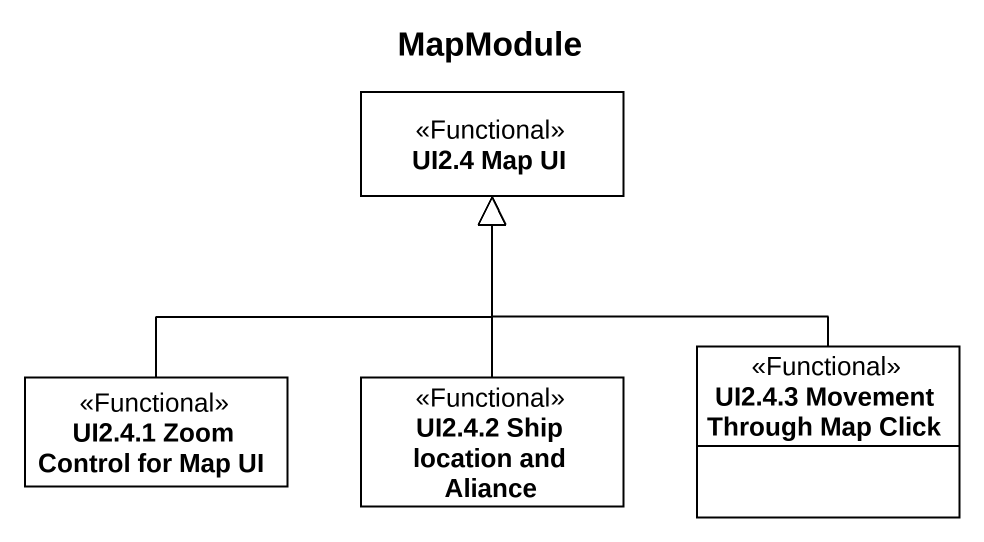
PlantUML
@startuml
title MapModule
hide circle
hide empty members
class "UI2.4 Map UI" as UI2_4_Map_UI <<Functional>>
class "UI2.4.1 Zoom Control for Map UI" as UI2_4_1_Zoom_Control_for <<Functional>>
class "UI2.4.2 Ship location and Aliance" as UI2_4_2_Ship_location_and <<Functional>>
class "UI2.4.3 Movement Through Map Click" as UI2_4_3_Movement_Through <<Functional>>
UI2_4_1_Zoom_Control_for -up-|> UI2_4_Map_UI
UI2_4_2_Ship_location_and -up-|> UI2_4_Map_UI
UI2_4_3_Movement_Through -up-|> UI2_4_Map_UI
@enduml
